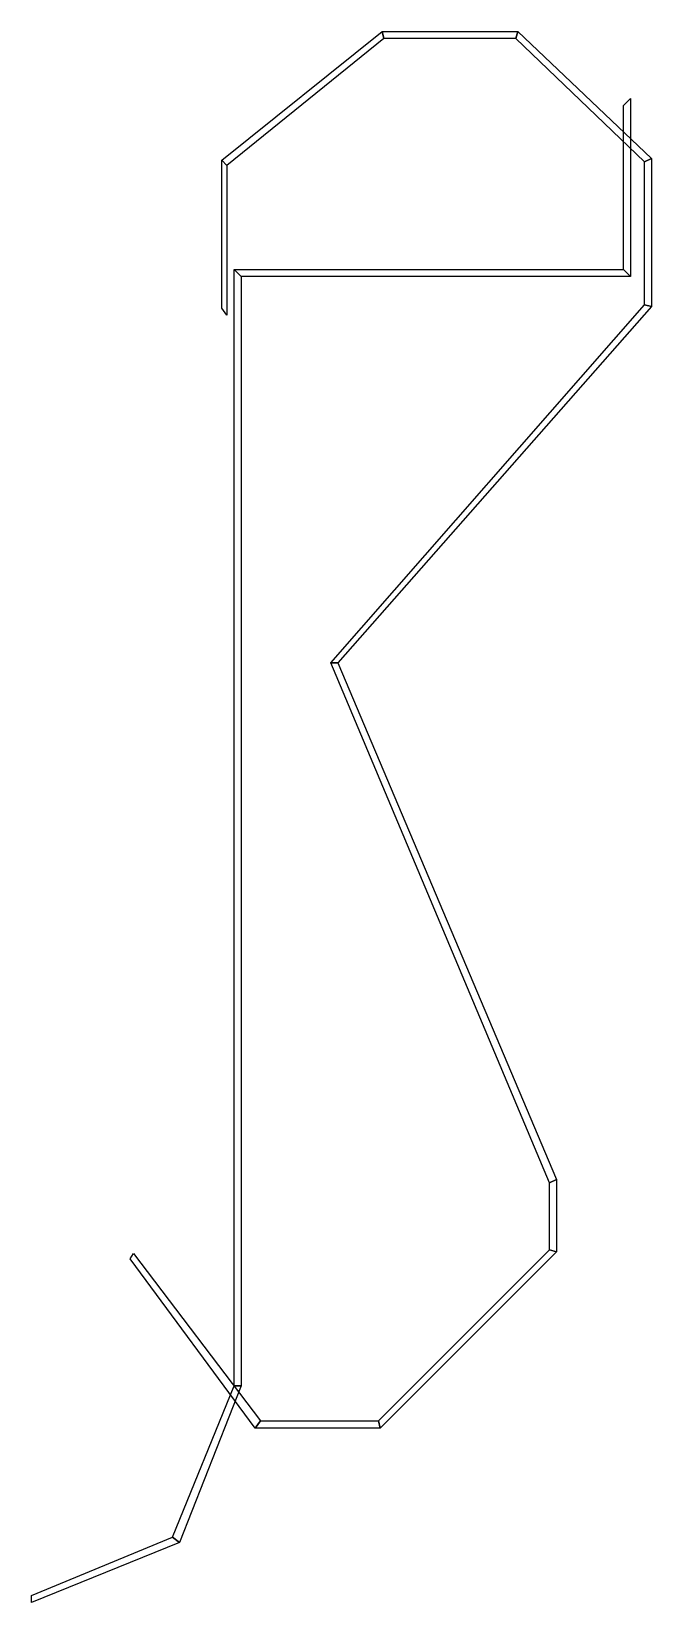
# Model space of a CAD drawing. Extents: x -3.5 to 3.5, y -20.5 to 16.8.
# Drawn here: x 0 to 3.52, y -20.53 to -11.62 of the extents above.
import ezdxf

# ---------------------------------------------------------------- set-up
doc = ezdxf.new("R2010")
doc.units = 0
doc.layers.add('R2', color=4, linetype='CONTINUOUS')

msp = doc.modelspace()

# ---------------------------------------------------------------- linework, layer by layer
at = {"layer": 'R2'}
for points in [[(1.08, -12.35, 21.42), (1.99, -11.62, 21.42), (2, -11.66, 21.42), (1.11, -12.38, 21.42)], [(1.08, -12.35, 20.93), (1.99, -11.62, 20.93), (2, -11.66, 20.93), (1.11, -12.38, 20.93)], [(1.99, -11.62, 21.42), (2.76, -11.62, 21.42), (2.75, -11.66, 21.42), (2, -11.66, 21.42)], [(1.99, -11.62, 20.93), (2.76, -11.62, 20.93), (2.75, -11.66, 20.93), (2, -11.66, 20.93)], [(2.76, -11.62, 21.42), (3.52, -12.34, 21.42), (3.48, -12.36, 21.42), (2.75, -11.66, 21.42)], [(2.76, -11.62, 20.93), (3.52, -12.34, 20.93), (3.48, -12.36, 20.93), (2.75, -11.66, 20.93)], [(3.36, -12.97, 14.89), (3.36, -12.04, 14.89), (3.4, -12, 14.89), (3.4, -13.01, 14.89)], [(1.08, -13.19, 21.42), (1.08, -12.35, 21.42), (1.11, -12.38, 21.42), (1.11, -13.23, 21.42)], [(1.08, -13.19, 20.93), (1.08, -12.35, 20.93), (1.11, -12.38, 20.93), (1.11, -13.23, 20.93)], [(3.52, -12.34, 21.42), (3.52, -13.18, 21.42), (3.48, -13.17, 21.42), (3.48, -12.36, 21.42)], [(3.52, -12.34, 20.93), (3.52, -13.18, 20.93), (3.48, -13.17, 20.93), (3.48, -12.36, 20.93)], [(1.15, -19.3, 14.89), (1.15, -12.97, 14.89), (1.19, -13.01, 14.89), (1.19, -19.3, 14.89)], [(1.15, -12.97, 14.89), (3.36, -12.97, 14.89), (3.4, -13.01, 14.89), (1.19, -13.01, 14.89)], [(3.52, -13.18, 21.42), (1.74, -15.2, 21.42), (1.7, -15.2, 21.42), (3.48, -13.17, 21.42)], [(3.52, -13.18, 20.93), (1.74, -15.2, 20.93), (1.7, -15.2, 20.93), (3.48, -13.17, 20.93)], [(1.74, -15.2, 21.42), (2.98, -18.13, 21.42), (2.94, -18.15, 21.42), (1.7, -15.2, 21.42)], [(1.74, -15.2, 20.93), (2.98, -18.13, 20.93), (2.94, -18.15, 20.93), (1.7, -15.2, 20.93)], [(2.98, -18.13, 21.42), (2.98, -18.54, 21.42), (2.94, -18.53, 21.42), (2.94, -18.15, 21.42)], [(2.98, -18.13, 20.93), (2.98, -18.54, 20.93), (2.94, -18.53, 20.93), (2.94, -18.15, 20.93)], [(2.98, -18.54, 21.42), (1.98, -19.54, 21.42), (1.97, -19.5, 21.42), (2.94, -18.53, 21.42)], [(2.98, -18.54, 20.93), (1.98, -19.54, 20.93), (1.97, -19.5, 20.93), (2.94, -18.53, 20.93)], [(1.27, -19.54, 21.42), (0.56, -18.58, 21.42), (0.58, -18.55, 21.42), (1.3, -19.5, 21.42)], [(1.27, -19.54, 20.93), (0.56, -18.58, 20.93), (0.58, -18.55, 20.93), (1.3, -19.5, 20.93)], [(0.8, -20.16, 14.89), (1.15, -19.3, 14.89), (1.19, -19.3, 14.89), (0.84, -20.19, 14.89)], [(1.98, -19.54, 21.42), (1.27, -19.54, 21.42), (1.3, -19.5, 21.42), (1.97, -19.5, 21.42)], [(1.98, -19.54, 20.93), (1.27, -19.54, 20.93), (1.3, -19.5, 20.93), (1.97, -19.5, 20.93)], [(0, -20.49, 14.89), (0.8, -20.16, 14.89), (0.84, -20.19, 14.89), (0, -20.53, 14.89)]]:
    msp.add_3dface(points, dxfattribs=at)

doc.saveas('drawing.dxf')
